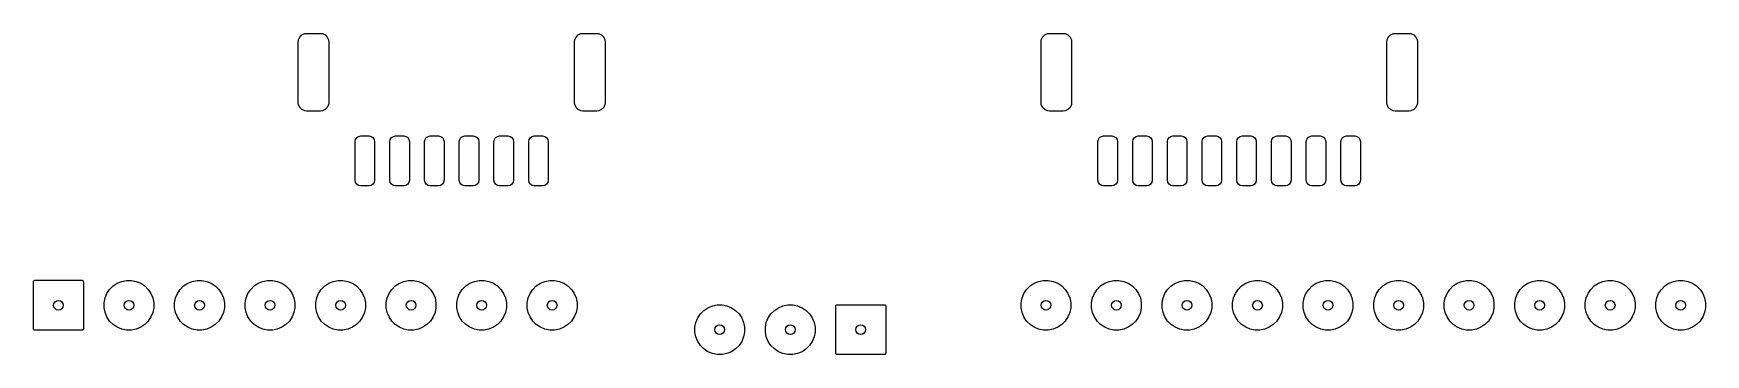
# Model space of a CAD drawing. Extents: x 4.41 to 6.78, y -4.7 to -4.24.
import ezdxf

# ---------------------------------------------------------------- set-up
doc = ezdxf.new("R2010")
doc.units = 0
doc.header["$MEASUREMENT"] = 0
doc.layers.add('BLACK', color=7, linetype='CONTINUOUS')

msp = doc.modelspace()

# ---------------------------------------------------------------- linework, layer by layer
at = {"layer": 'BLACK', "linetype": 'CONTINUOUS'}
for p, q in [((4.7876, -4.2438), (4.7916, -4.242)), ((4.7916, -4.242), (4.7943, -4.2417)), ((4.7943, -4.2417), (4.814, -4.2417)), ((4.814, -4.2417), (4.8167, -4.242)), ((4.8167, -4.242), (4.8207, -4.2438)), ((5.1793, -4.2438), (5.1833, -4.242)), ((5.1833, -4.242), (5.186, -4.2417)), ((5.186, -4.2417), (5.2057, -4.2417)), ((5.2057, -4.2417), (5.2084, -4.242)), ((5.2084, -4.242), (5.2124, -4.2438)), ((5.8408, -4.2438), (5.8447, -4.242)), ((5.8447, -4.242), (5.8474, -4.2417)), ((5.8474, -4.2417), (5.8671, -4.2417)), ((5.8671, -4.2417), (5.8698, -4.242)), ((5.8698, -4.242), (5.8738, -4.2438)), ((6.3309, -4.2438), (6.3349, -4.242)), ((6.3349, -4.242), (6.3376, -4.2417)), ((6.3376, -4.2417), (6.3573, -4.2417)), ((6.3573, -4.2417), (6.36, -4.242)), ((6.36, -4.242), (6.364, -4.2438)), ((4.7825, -4.2535), (4.7828, -4.2508)), ((4.7825, -4.3402), (4.7825, -4.2535)), ((4.7828, -4.2508), (4.7845, -4.2469)), ((4.7845, -4.2469), (4.7876, -4.2438)), ((4.8207, -4.2438), (4.8237, -4.2469)), ((4.8237, -4.2469), (4.8255, -4.2508)), ((4.8255, -4.2508), (4.8258, -4.2535)), ((4.8258, -4.2535), (4.8258, -4.3402)), ((5.1742, -4.2535), (5.1745, -4.2508)), ((5.1742, -4.3402), (5.1742, -4.2535)), ((5.1745, -4.2508), (5.1763, -4.2469)), ((5.1763, -4.2469), (5.1793, -4.2438)), ((5.2124, -4.2438), (5.2155, -4.2469)), ((5.2155, -4.2469), (5.2172, -4.2508)), ((5.2172, -4.2508), (5.2175, -4.2535)), ((5.2175, -4.2535), (5.2175, -4.3402)), ((5.8356, -4.2535), (5.8359, -4.2508)), ((5.8356, -4.3402), (5.8356, -4.2535)), ((5.8359, -4.2508), (5.8377, -4.2469)), ((5.8377, -4.2469), (5.8408, -4.2438)), ((5.8738, -4.2438), (5.8769, -4.2469)), ((5.8769, -4.2469), (5.8786, -4.2508)), ((5.8786, -4.2508), (5.8789, -4.2535)), ((5.8789, -4.2535), (5.8789, -4.3402)), ((6.3258, -4.2535), (6.3261, -4.2508)), ((6.3258, -4.3402), (6.3258, -4.2535)), ((6.3261, -4.2508), (6.3279, -4.2469)), ((6.3279, -4.2469), (6.3309, -4.2438)), ((6.364, -4.2438), (6.367, -4.2469)), ((6.367, -4.2469), (6.3688, -4.2508)), ((6.3688, -4.2508), (6.3691, -4.2535)), ((6.3691, -4.2535), (6.3691, -4.3402)), ((4.7828, -4.3429), (4.7825, -4.3402)), ((4.7845, -4.3468), (4.7828, -4.3429)), ((4.7876, -4.3499), (4.7845, -4.3468)), ((4.7916, -4.3517), (4.7876, -4.3499)), ((4.7943, -4.352), (4.7916, -4.3517)), ((4.814, -4.352), (4.7943, -4.352)), ((4.8167, -4.3517), (4.814, -4.352)), ((4.8207, -4.3499), (4.8167, -4.3517)), ((4.8237, -4.3468), (4.8207, -4.3499)), ((4.8255, -4.3429), (4.8237, -4.3468)), ((4.8258, -4.3402), (4.8255, -4.3429)), ((5.1745, -4.3429), (5.1742, -4.3402)), ((5.1763, -4.3468), (5.1745, -4.3429)), ((5.1793, -4.3499), (5.1763, -4.3468)), ((5.1833, -4.3517), (5.1793, -4.3499)), ((5.186, -4.352), (5.1833, -4.3517)), ((5.2057, -4.352), (5.186, -4.352)), ((5.2084, -4.3517), (5.2057, -4.352)), ((5.2124, -4.3499), (5.2084, -4.3517)), ((5.2155, -4.3468), (5.2124, -4.3499)), ((5.2172, -4.3429), (5.2155, -4.3468)), ((5.2175, -4.3402), (5.2172, -4.3429)), ((5.8359, -4.3429), (5.8356, -4.3402)), ((5.8377, -4.3468), (5.8359, -4.3429)), ((5.8408, -4.3499), (5.8377, -4.3468)), ((5.8447, -4.3517), (5.8408, -4.3499)), ((5.8474, -4.352), (5.8447, -4.3517)), ((5.8671, -4.352), (5.8474, -4.352)), ((5.8698, -4.3517), (5.8671, -4.352)), ((5.8738, -4.3499), (5.8698, -4.3517)), ((5.8769, -4.3468), (5.8738, -4.3499)), ((5.8786, -4.3429), (5.8769, -4.3468)), ((5.8789, -4.3402), (5.8786, -4.3429)), ((6.3261, -4.3429), (6.3258, -4.3402)), ((6.3279, -4.3468), (6.3261, -4.3429)), ((6.3309, -4.3499), (6.3279, -4.3468)), ((6.3349, -4.3517), (6.3309, -4.3499)), ((6.3376, -4.352), (6.3349, -4.3517)), ((6.3573, -4.352), (6.3376, -4.352)), ((6.36, -4.3517), (6.3573, -4.352)), ((6.364, -4.3499), (6.36, -4.3517)), ((6.367, -4.3468), (6.364, -4.3499)), ((6.3688, -4.3429), (6.367, -4.3468)), ((6.3691, -4.3402), (6.3688, -4.3429)), ((4.8632, -4.3953), (4.8638, -4.3923)), ((4.8632, -4.4504), (4.8632, -4.3953)), ((4.8638, -4.3923), (4.8655, -4.3897)), ((4.8655, -4.3897), (4.868, -4.388)), ((4.868, -4.388), (4.8711, -4.3874)), ((4.8711, -4.3874), (4.8829, -4.3874)), ((4.8829, -4.3874), (4.8859, -4.388)), ((4.8859, -4.388), (4.8884, -4.3897)), ((4.8884, -4.3897), (4.8901, -4.3923)), ((4.8901, -4.3923), (4.8907, -4.3953)), ((4.8907, -4.3953), (4.8907, -4.4504)), ((4.9124, -4.3953), (4.913, -4.3923)), ((4.9124, -4.4504), (4.9124, -4.3953)), ((4.913, -4.3923), (4.9147, -4.3897)), ((4.9147, -4.3897), (4.9173, -4.388)), ((4.9173, -4.388), (4.9203, -4.3874)), ((4.9203, -4.3874), (4.9321, -4.3874)), ((4.9321, -4.3874), (4.9351, -4.388)), ((4.9351, -4.388), (4.9377, -4.3897)), ((4.9377, -4.3897), (4.9394, -4.3923)), ((4.9394, -4.3923), (4.94, -4.3953)), ((4.94, -4.3953), (4.94, -4.4504)), ((4.9616, -4.3953), (4.9622, -4.3923)), ((4.9616, -4.4504), (4.9616, -4.3953)), ((4.9622, -4.3923), (4.9639, -4.3897)), ((4.9639, -4.3897), (4.9665, -4.388)), ((4.9665, -4.388), (4.9695, -4.3874)), ((4.9695, -4.3874), (4.9813, -4.3874)), ((4.9813, -4.3874), (4.9843, -4.388)), ((4.9843, -4.388), (4.9869, -4.3897)), ((4.9869, -4.3897), (4.9886, -4.3923)), ((4.9886, -4.3923), (4.9892, -4.3953)), ((4.9892, -4.3953), (4.9892, -4.4504)), ((5.0108, -4.3953), (5.0114, -4.3923)), ((5.0108, -4.4504), (5.0108, -4.3953)), ((5.0114, -4.3923), (5.0131, -4.3897)), ((5.0131, -4.3897), (5.0157, -4.388)), ((5.0157, -4.388), (5.0187, -4.3874)), ((5.0187, -4.3874), (5.0305, -4.3874)), ((5.0305, -4.3874), (5.0335, -4.388)), ((5.0335, -4.388), (5.0361, -4.3897)), ((5.0361, -4.3897), (5.0378, -4.3923)), ((5.0378, -4.3923), (5.0384, -4.3953)), ((5.0384, -4.3953), (5.0384, -4.4504)), ((5.06, -4.3953), (5.0606, -4.3923)), ((5.06, -4.4504), (5.06, -4.3953)), ((5.0606, -4.3923), (5.0623, -4.3897)), ((5.0623, -4.3897), (5.0649, -4.388)), ((5.0649, -4.388), (5.0679, -4.3874)), ((5.0679, -4.3874), (5.0797, -4.3874)), ((5.0797, -4.3874), (5.0827, -4.388)), ((5.0827, -4.388), (5.0853, -4.3897)), ((5.0853, -4.3897), (5.087, -4.3923)), ((5.087, -4.3923), (5.0876, -4.3953)), ((5.0876, -4.3953), (5.0876, -4.4504)), ((5.1093, -4.3953), (5.1099, -4.3923)), ((5.1093, -4.4504), (5.1093, -4.3953)), ((5.1099, -4.3923), (5.1116, -4.3897)), ((5.1116, -4.3897), (5.1141, -4.388)), ((5.1141, -4.388), (5.1171, -4.3874)), ((5.1171, -4.3874), (5.1289, -4.3874)), ((5.1289, -4.3874), (5.132, -4.388)), ((5.132, -4.388), (5.1345, -4.3897)), ((5.1345, -4.3897), (5.1362, -4.3923)), ((5.1362, -4.3923), (5.1368, -4.3953)), ((5.1368, -4.3953), (5.1368, -4.4504)), ((5.9163, -4.3953), (5.9169, -4.3923)), ((5.9163, -4.4504), (5.9163, -4.3953)), ((5.9169, -4.3923), (5.9186, -4.3897)), ((5.9186, -4.3897), (5.9212, -4.388)), ((5.9212, -4.388), (5.9242, -4.3874)), ((5.9242, -4.3874), (5.936, -4.3874)), ((5.936, -4.3874), (5.939, -4.388)), ((5.939, -4.388), (5.9416, -4.3897)), ((5.9416, -4.3897), (5.9433, -4.3923)), ((5.9433, -4.3923), (5.9439, -4.3953)), ((5.9439, -4.3953), (5.9439, -4.4504)), ((5.9656, -4.3953), (5.9662, -4.3923)), ((5.9656, -4.4504), (5.9656, -4.3953)), ((5.9662, -4.3923), (5.9679, -4.3897)), ((5.9679, -4.3897), (5.9704, -4.388)), ((5.9704, -4.388), (5.9734, -4.3874)), ((5.9734, -4.3874), (5.9852, -4.3874)), ((5.9852, -4.3874), (5.9882, -4.388)), ((5.9882, -4.388), (5.9908, -4.3897)), ((5.9908, -4.3897), (5.9925, -4.3923)), ((5.9925, -4.3923), (5.9931, -4.3953)), ((5.9931, -4.3953), (5.9931, -4.4504)), ((6.0148, -4.3953), (6.0154, -4.3923)), ((6.0148, -4.4504), (6.0148, -4.3953)), ((6.0154, -4.3923), (6.0171, -4.3897)), ((6.0171, -4.3897), (6.0196, -4.388)), ((6.0196, -4.388), (6.0226, -4.3874)), ((6.0226, -4.3874), (6.0344, -4.3874)), ((6.0344, -4.3874), (6.0375, -4.388)), ((6.0375, -4.388), (6.04, -4.3897)), ((6.04, -4.3897), (6.0417, -4.3923)), ((6.0417, -4.3923), (6.0423, -4.3953)), ((6.0423, -4.3953), (6.0423, -4.4504)), ((6.064, -4.3953), (6.0646, -4.3923)), ((6.064, -4.4504), (6.064, -4.3953)), ((6.0646, -4.3923), (6.0663, -4.3897)), ((6.0663, -4.3897), (6.0688, -4.388)), ((6.0688, -4.388), (6.0719, -4.3874)), ((6.0719, -4.3874), (6.0837, -4.3874)), ((6.0837, -4.3874), (6.0867, -4.388)), ((6.0867, -4.388), (6.0892, -4.3897)), ((6.0892, -4.3897), (6.0909, -4.3923)), ((6.0909, -4.3923), (6.0915, -4.3953)), ((6.0915, -4.3953), (6.0915, -4.4504)), ((6.1132, -4.3953), (6.1138, -4.3923)), ((6.1132, -4.4504), (6.1132, -4.3953)), ((6.1138, -4.3923), (6.1155, -4.3897)), ((6.1155, -4.3897), (6.118, -4.388)), ((6.118, -4.388), (6.1211, -4.3874)), ((6.1211, -4.3874), (6.1329, -4.3874)), ((6.1329, -4.3874), (6.1359, -4.388)), ((6.1359, -4.388), (6.1384, -4.3897)), ((6.1384, -4.3897), (6.1401, -4.3923)), ((6.1401, -4.3923), (6.1407, -4.3953)), ((6.1407, -4.3953), (6.1407, -4.4504)), ((6.1624, -4.3953), (6.163, -4.3923)), ((6.1624, -4.4504), (6.1624, -4.3953)), ((6.163, -4.3923), (6.1647, -4.3897)), ((6.1647, -4.3897), (6.1673, -4.388)), ((6.1673, -4.388), (6.1703, -4.3874)), ((6.1703, -4.3874), (6.1821, -4.3874)), ((6.1821, -4.3874), (6.1851, -4.388)), ((6.1851, -4.388), (6.1877, -4.3897)), ((6.1877, -4.3897), (6.1894, -4.3923)), ((6.1894, -4.3923), (6.19, -4.3953)), ((6.19, -4.3953), (6.19, -4.4504)), ((6.2116, -4.3953), (6.2122, -4.3923)), ((6.2116, -4.4504), (6.2116, -4.3953)), ((6.2122, -4.3923), (6.2139, -4.3897)), ((6.2139, -4.3897), (6.2165, -4.388)), ((6.2165, -4.388), (6.2195, -4.3874)), ((6.2195, -4.3874), (6.2313, -4.3874)), ((6.2313, -4.3874), (6.2343, -4.388)), ((6.2343, -4.388), (6.2369, -4.3897)), ((6.2369, -4.3897), (6.2386, -4.3923)), ((6.2386, -4.3923), (6.2392, -4.3953)), ((6.2392, -4.3953), (6.2392, -4.4504)), ((6.2608, -4.3953), (6.2614, -4.3923)), ((6.2608, -4.4504), (6.2608, -4.3953)), ((6.2614, -4.3923), (6.2631, -4.3897)), ((6.2631, -4.3897), (6.2657, -4.388)), ((6.2657, -4.388), (6.2687, -4.3874)), ((6.2687, -4.3874), (6.2805, -4.3874)), ((6.2805, -4.3874), (6.2835, -4.388)), ((6.2835, -4.388), (6.2861, -4.3897)), ((6.2861, -4.3897), (6.2878, -4.3923)), ((6.2878, -4.3923), (6.2884, -4.3953)), ((6.2884, -4.3953), (6.2884, -4.4504)), ((4.8638, -4.4534), (4.8632, -4.4504)), ((4.8655, -4.456), (4.8638, -4.4534)), ((4.868, -4.4577), (4.8655, -4.456)), ((4.8884, -4.456), (4.8859, -4.4577)), ((4.8901, -4.4534), (4.8884, -4.456)), ((4.8907, -4.4504), (4.8901, -4.4534)), ((4.913, -4.4534), (4.9124, -4.4504)), ((4.9147, -4.456), (4.913, -4.4534)), ((4.9173, -4.4577), (4.9147, -4.456)), ((4.9377, -4.456), (4.9351, -4.4577)), ((4.9394, -4.4534), (4.9377, -4.456)), ((4.94, -4.4504), (4.9394, -4.4534)), ((4.9622, -4.4534), (4.9616, -4.4504)), ((4.9639, -4.456), (4.9622, -4.4534)), ((4.9665, -4.4577), (4.9639, -4.456)), ((4.9869, -4.456), (4.9843, -4.4577)), ((4.9886, -4.4534), (4.9869, -4.456)), ((4.9892, -4.4504), (4.9886, -4.4534)), ((5.0114, -4.4534), (5.0108, -4.4504)), ((5.0131, -4.456), (5.0114, -4.4534)), ((5.0157, -4.4577), (5.0131, -4.456)), ((5.0361, -4.456), (5.0335, -4.4577)), ((5.0378, -4.4534), (5.0361, -4.456)), ((5.0384, -4.4504), (5.0378, -4.4534)), ((5.0606, -4.4534), (5.06, -4.4504)), ((5.0623, -4.456), (5.0606, -4.4534)), ((5.0649, -4.4577), (5.0623, -4.456)), ((5.0853, -4.456), (5.0827, -4.4577)), ((5.087, -4.4534), (5.0853, -4.456)), ((5.0876, -4.4504), (5.087, -4.4534)), ((5.1099, -4.4534), (5.1093, -4.4504)), ((5.1116, -4.456), (5.1099, -4.4534)), ((5.1141, -4.4577), (5.1116, -4.456)), ((5.1345, -4.456), (5.132, -4.4577)), ((5.1362, -4.4534), (5.1345, -4.456)), ((5.1368, -4.4504), (5.1362, -4.4534)), ((5.9169, -4.4534), (5.9163, -4.4504)), ((5.9186, -4.456), (5.9169, -4.4534)), ((5.9212, -4.4577), (5.9186, -4.456)), ((5.9416, -4.456), (5.939, -4.4577)), ((5.9433, -4.4534), (5.9416, -4.456)), ((5.9439, -4.4504), (5.9433, -4.4534)), ((5.9662, -4.4534), (5.9656, -4.4504)), ((5.9679, -4.456), (5.9662, -4.4534)), ((5.9704, -4.4577), (5.9679, -4.456)), ((5.9908, -4.456), (5.9882, -4.4577)), ((5.9925, -4.4534), (5.9908, -4.456)), ((5.9931, -4.4504), (5.9925, -4.4534)), ((6.0154, -4.4534), (6.0148, -4.4504)), ((6.0171, -4.456), (6.0154, -4.4534)), ((6.0196, -4.4577), (6.0171, -4.456)), ((6.04, -4.456), (6.0375, -4.4577)), ((6.0417, -4.4534), (6.04, -4.456)), ((6.0423, -4.4504), (6.0417, -4.4534)), ((6.0646, -4.4534), (6.064, -4.4504)), ((6.0663, -4.456), (6.0646, -4.4534)), ((6.0688, -4.4577), (6.0663, -4.456)), ((6.0892, -4.456), (6.0867, -4.4577)), ((6.0909, -4.4534), (6.0892, -4.456)), ((6.0915, -4.4504), (6.0909, -4.4534)), ((6.1138, -4.4534), (6.1132, -4.4504)), ((6.1155, -4.456), (6.1138, -4.4534)), ((6.118, -4.4577), (6.1155, -4.456)), ((6.1384, -4.456), (6.1359, -4.4577)), ((6.1401, -4.4534), (6.1384, -4.456)), ((6.1407, -4.4504), (6.1401, -4.4534)), ((6.163, -4.4534), (6.1624, -4.4504)), ((6.1647, -4.456), (6.163, -4.4534)), ((6.1673, -4.4577), (6.1647, -4.456)), ((6.1877, -4.456), (6.1851, -4.4577)), ((6.1894, -4.4534), (6.1877, -4.456)), ((6.19, -4.4504), (6.1894, -4.4534)), ((6.2122, -4.4534), (6.2116, -4.4504)), ((6.2139, -4.456), (6.2122, -4.4534)), ((6.2165, -4.4577), (6.2139, -4.456)), ((6.2369, -4.456), (6.2343, -4.4577)), ((6.2386, -4.4534), (6.2369, -4.456)), ((6.2392, -4.4504), (6.2386, -4.4534)), ((6.2614, -4.4534), (6.2608, -4.4504)), ((6.2631, -4.456), (6.2614, -4.4534)), ((6.2657, -4.4577), (6.2631, -4.456)), ((6.2861, -4.456), (6.2835, -4.4577)), ((6.2878, -4.4534), (6.2861, -4.456)), ((6.2884, -4.4504), (6.2878, -4.4534)), ((4.8711, -4.4583), (4.868, -4.4577)), ((4.8829, -4.4583), (4.8711, -4.4583)), ((4.8859, -4.4577), (4.8829, -4.4583)), ((4.9203, -4.4583), (4.9173, -4.4577)), ((4.9321, -4.4583), (4.9203, -4.4583)), ((4.9351, -4.4577), (4.9321, -4.4583)), ((4.9695, -4.4583), (4.9665, -4.4577)), ((4.9813, -4.4583), (4.9695, -4.4583)), ((4.9843, -4.4577), (4.9813, -4.4583)), ((5.0187, -4.4583), (5.0157, -4.4577)), ((5.0305, -4.4583), (5.0187, -4.4583)), ((5.0335, -4.4577), (5.0305, -4.4583)), ((5.0679, -4.4583), (5.0649, -4.4577)), ((5.0797, -4.4583), (5.0679, -4.4583)), ((5.0827, -4.4577), (5.0797, -4.4583)), ((5.1171, -4.4583), (5.1141, -4.4577)), ((5.1289, -4.4583), (5.1171, -4.4583)), ((5.132, -4.4577), (5.1289, -4.4583)), ((5.9242, -4.4583), (5.9212, -4.4577)), ((5.936, -4.4583), (5.9242, -4.4583)), ((5.939, -4.4577), (5.936, -4.4583)), ((5.9734, -4.4583), (5.9704, -4.4577)), ((5.9852, -4.4583), (5.9734, -4.4583)), ((5.9882, -4.4577), (5.9852, -4.4583)), ((6.0226, -4.4583), (6.0196, -4.4577)), ((6.0344, -4.4583), (6.0226, -4.4583)), ((6.0375, -4.4577), (6.0344, -4.4583)), ((6.0719, -4.4583), (6.0688, -4.4577)), ((6.0837, -4.4583), (6.0719, -4.4583)), ((6.0867, -4.4577), (6.0837, -4.4583)), ((6.1211, -4.4583), (6.118, -4.4577)), ((6.1329, -4.4583), (6.1211, -4.4583)), ((6.1359, -4.4577), (6.1329, -4.4583)), ((6.1703, -4.4583), (6.1673, -4.4577)), ((6.1821, -4.4583), (6.1703, -4.4583)), ((6.1851, -4.4577), (6.1821, -4.4583)), ((6.2195, -4.4583), (6.2165, -4.4577)), ((6.2313, -4.4583), (6.2195, -4.4583)), ((6.2343, -4.4577), (6.2313, -4.4583)), ((6.2687, -4.4583), (6.2657, -4.4577)), ((6.2805, -4.4583), (6.2687, -4.4583)), ((6.2835, -4.4577), (6.2805, -4.4583)), ((4.407, -4.5945), (4.4072, -4.5937)), ((4.407, -4.6614), (4.407, -4.5945)), ((4.4072, -4.5937), (4.4076, -4.5931)), ((4.4076, -4.5931), (4.4082, -4.5926)), ((4.4082, -4.5926), (4.409, -4.5925)), ((4.409, -4.5925), (4.4759, -4.5925)), ((4.4759, -4.5925), (4.4767, -4.5926)), ((4.4767, -4.5926), (4.4773, -4.5931)), ((4.4773, -4.5931), (4.4777, -4.5937)), ((4.4777, -4.5937), (4.4779, -4.5945)), ((4.4779, -4.5945), (4.4779, -4.6614)), ((4.52, -4.6005), (4.5258, -4.5967)), ((4.5258, -4.5967), (4.5322, -4.594)), ((4.5322, -4.594), (4.539, -4.5927)), ((4.539, -4.5927), (4.5459, -4.5927)), ((4.5459, -4.5927), (4.5528, -4.594)), ((4.5528, -4.594), (4.5592, -4.5967)), ((4.5592, -4.5967), (4.5649, -4.6005)), ((4.62, -4.6005), (4.6258, -4.5967)), ((4.6258, -4.5967), (4.6322, -4.594)), ((4.6322, -4.594), (4.639, -4.5927)), ((4.639, -4.5927), (4.6459, -4.5927)), ((4.6459, -4.5927), (4.6528, -4.594)), ((4.6528, -4.594), (4.6592, -4.5967)), ((4.6592, -4.5967), (4.6649, -4.6005)), ((4.72, -4.6005), (4.7258, -4.5967)), ((4.7258, -4.5967), (4.7322, -4.594)), ((4.7322, -4.594), (4.739, -4.5927)), ((4.739, -4.5927), (4.7459, -4.5927)), ((4.7459, -4.5927), (4.7528, -4.594)), ((4.7528, -4.594), (4.7592, -4.5967)), ((4.7592, -4.5967), (4.7649, -4.6005)), ((4.82, -4.6005), (4.8258, -4.5967)), ((4.8258, -4.5967), (4.8322, -4.594)), ((4.8322, -4.594), (4.839, -4.5927)), ((4.839, -4.5927), (4.8459, -4.5927)), ((4.8459, -4.5927), (4.8528, -4.594)), ((4.8528, -4.594), (4.8592, -4.5967)), ((4.8592, -4.5967), (4.8649, -4.6005)), ((4.92, -4.6005), (4.9258, -4.5967)), ((4.9258, -4.5967), (4.9322, -4.594)), ((4.9322, -4.594), (4.939, -4.5927)), ((4.939, -4.5927), (4.9459, -4.5927)), ((4.9459, -4.5927), (4.9528, -4.594)), ((4.9528, -4.594), (4.9592, -4.5967)), ((4.9592, -4.5967), (4.9649, -4.6005)), ((5.02, -4.6005), (5.0258, -4.5967)), ((5.0258, -4.5967), (5.0322, -4.594)), ((5.0322, -4.594), (5.039, -4.5927)), ((5.039, -4.5927), (5.0459, -4.5927)), ((5.0459, -4.5927), (5.0528, -4.594)), ((5.0528, -4.594), (5.0592, -4.5967)), ((5.0592, -4.5967), (5.0649, -4.6005)), ((5.12, -4.6005), (5.1258, -4.5967)), ((5.1258, -4.5967), (5.1322, -4.594)), ((5.1322, -4.594), (5.139, -4.5927)), ((5.139, -4.5927), (5.1459, -4.5927)), ((5.1459, -4.5927), (5.1528, -4.594)), ((5.1528, -4.594), (5.1592, -4.5967)), ((5.1592, -4.5967), (5.1649, -4.6005)), ((5.82, -4.6005), (5.8258, -4.5967)), ((5.8258, -4.5967), (5.8322, -4.594)), ((5.8322, -4.594), (5.839, -4.5927)), ((5.839, -4.5927), (5.8459, -4.5927)), ((5.8459, -4.5927), (5.8528, -4.594)), ((5.8528, -4.594), (5.8592, -4.5967)), ((5.8592, -4.5967), (5.8649, -4.6005)), ((5.92, -4.6005), (5.9258, -4.5967)), ((5.9258, -4.5967), (5.9322, -4.594)), ((5.9322, -4.594), (5.939, -4.5927)), ((5.939, -4.5927), (5.9459, -4.5927)), ((5.9459, -4.5927), (5.9528, -4.594)), ((5.9528, -4.594), (5.9592, -4.5967)), ((5.9592, -4.5967), (5.9649, -4.6005)), ((6.02, -4.6005), (6.0258, -4.5967)), ((6.0258, -4.5967), (6.0322, -4.594)), ((6.0322, -4.594), (6.039, -4.5927)), ((6.039, -4.5927), (6.0459, -4.5927)), ((6.0459, -4.5927), (6.0528, -4.594)), ((6.0528, -4.594), (6.0592, -4.5967)), ((6.0592, -4.5967), (6.0649, -4.6005)), ((6.12, -4.6005), (6.1258, -4.5967)), ((6.1258, -4.5967), (6.1322, -4.594)), ((6.1322, -4.594), (6.139, -4.5927)), ((6.139, -4.5927), (6.1459, -4.5927)), ((6.1459, -4.5927), (6.1528, -4.594)), ((6.1528, -4.594), (6.1592, -4.5967)), ((6.1592, -4.5967), (6.1649, -4.6005)), ((6.22, -4.6005), (6.2258, -4.5967)), ((6.2258, -4.5967), (6.2322, -4.594)), ((6.2322, -4.594), (6.239, -4.5927)), ((6.239, -4.5927), (6.2459, -4.5927)), ((6.2459, -4.5927), (6.2528, -4.594)), ((6.2528, -4.594), (6.2592, -4.5967)), ((6.2592, -4.5967), (6.2649, -4.6005)), ((6.32, -4.6005), (6.3258, -4.5967)), ((6.3258, -4.5967), (6.3322, -4.594)), ((6.3322, -4.594), (6.339, -4.5927)), ((6.339, -4.5927), (6.3459, -4.5927)), ((6.3459, -4.5927), (6.3528, -4.594)), ((6.3528, -4.594), (6.3592, -4.5967)), ((6.3592, -4.5967), (6.3649, -4.6005)), ((6.42, -4.6005), (6.4258, -4.5967)), ((6.4258, -4.5967), (6.4322, -4.594)), ((6.4322, -4.594), (6.439, -4.5927)), ((6.439, -4.5927), (6.4459, -4.5927)), ((6.4459, -4.5927), (6.4528, -4.594)), ((6.4528, -4.594), (6.4592, -4.5967)), ((6.4592, -4.5967), (6.4649, -4.6005)), ((6.52, -4.6005), (6.5258, -4.5967)), ((6.5258, -4.5967), (6.5322, -4.594)), ((6.5322, -4.594), (6.539, -4.5927)), ((6.539, -4.5927), (6.5459, -4.5927)), ((6.5459, -4.5927), (6.5528, -4.594)), ((6.5528, -4.594), (6.5592, -4.5967)), ((6.5592, -4.5967), (6.5649, -4.6005)), ((6.62, -4.6005), (6.6258, -4.5967)), ((6.6258, -4.5967), (6.6322, -4.594)), ((6.6322, -4.594), (6.639, -4.5927)), ((6.639, -4.5927), (6.6459, -4.5927)), ((6.6459, -4.5927), (6.6528, -4.594)), ((6.6528, -4.594), (6.6592, -4.5967)), ((6.6592, -4.5967), (6.6649, -4.6005)), ((6.72, -4.6005), (6.7258, -4.5967)), ((6.7258, -4.5967), (6.7322, -4.594)), ((6.7322, -4.594), (6.739, -4.5927)), ((6.739, -4.5927), (6.7459, -4.5927)), ((6.7459, -4.5927), (6.7528, -4.594)), ((6.7528, -4.594), (6.7592, -4.5967)), ((6.7592, -4.5967), (6.7649, -4.6005)), ((4.5072, -4.6245), (4.5086, -4.6176)), ((4.5086, -4.6176), (4.5112, -4.6112)), ((4.5112, -4.6112), (4.5151, -4.6055)), ((4.5151, -4.6055), (4.52, -4.6005)), ((4.5649, -4.6005), (4.5699, -4.6055)), ((4.5699, -4.6055), (4.5737, -4.6112)), ((4.5737, -4.6112), (4.5764, -4.6176)), ((4.5764, -4.6176), (4.5777, -4.6245)), ((4.6072, -4.6245), (4.6086, -4.6176)), ((4.6086, -4.6176), (4.6112, -4.6112)), ((4.6112, -4.6112), (4.6151, -4.6055)), ((4.6151, -4.6055), (4.62, -4.6005)), ((4.6649, -4.6005), (4.6699, -4.6055)), ((4.6699, -4.6055), (4.6737, -4.6112)), ((4.6737, -4.6112), (4.6764, -4.6176)), ((4.6764, -4.6176), (4.6777, -4.6245)), ((4.7072, -4.6245), (4.7086, -4.6176)), ((4.7086, -4.6176), (4.7112, -4.6112)), ((4.7112, -4.6112), (4.7151, -4.6055)), ((4.7151, -4.6055), (4.72, -4.6005)), ((4.7649, -4.6005), (4.7699, -4.6055)), ((4.7699, -4.6055), (4.7737, -4.6112)), ((4.7737, -4.6112), (4.7764, -4.6176)), ((4.7764, -4.6176), (4.7777, -4.6245)), ((4.8072, -4.6245), (4.8086, -4.6176)), ((4.8086, -4.6176), (4.8112, -4.6112)), ((4.8112, -4.6112), (4.8151, -4.6055)), ((4.8151, -4.6055), (4.82, -4.6005)), ((4.8649, -4.6005), (4.8699, -4.6055)), ((4.8699, -4.6055), (4.8737, -4.6112)), ((4.8737, -4.6112), (4.8764, -4.6176)), ((4.8764, -4.6176), (4.8777, -4.6245)), ((4.9072, -4.6245), (4.9086, -4.6176)), ((4.9086, -4.6176), (4.9112, -4.6112)), ((4.9112, -4.6112), (4.9151, -4.6055)), ((4.9151, -4.6055), (4.92, -4.6005)), ((4.9649, -4.6005), (4.9699, -4.6055)), ((4.9699, -4.6055), (4.9737, -4.6112)), ((4.9737, -4.6112), (4.9764, -4.6176)), ((4.9764, -4.6176), (4.9777, -4.6245)), ((5.0072, -4.6245), (5.0086, -4.6176)), ((5.0086, -4.6176), (5.0112, -4.6112)), ((5.0112, -4.6112), (5.0151, -4.6055)), ((5.0151, -4.6055), (5.02, -4.6005)), ((5.0649, -4.6005), (5.0699, -4.6055)), ((5.0699, -4.6055), (5.0737, -4.6112)), ((5.0737, -4.6112), (5.0764, -4.6176)), ((5.0764, -4.6176), (5.0777, -4.6245)), ((5.1072, -4.6245), (5.1086, -4.6176)), ((5.1086, -4.6176), (5.1112, -4.6112)), ((5.1112, -4.6112), (5.1151, -4.6055)), ((5.1151, -4.6055), (5.12, -4.6005)), ((5.1649, -4.6005), (5.1699, -4.6055)), ((5.1699, -4.6055), (5.1737, -4.6112)), ((5.1737, -4.6112), (5.1764, -4.6176)), ((5.1764, -4.6176), (5.1777, -4.6245)), ((5.8072, -4.6245), (5.8086, -4.6176)), ((5.8086, -4.6176), (5.8112, -4.6112)), ((5.8112, -4.6112), (5.8151, -4.6055)), ((5.8151, -4.6055), (5.82, -4.6005)), ((5.8649, -4.6005), (5.8699, -4.6055)), ((5.8699, -4.6055), (5.8737, -4.6112)), ((5.8737, -4.6112), (5.8764, -4.6176)), ((5.8764, -4.6176), (5.8777, -4.6245)), ((5.9072, -4.6245), (5.9086, -4.6176)), ((5.9086, -4.6176), (5.9112, -4.6112)), ((5.9112, -4.6112), (5.9151, -4.6055)), ((5.9151, -4.6055), (5.92, -4.6005)), ((5.9649, -4.6005), (5.9699, -4.6055)), ((5.9699, -4.6055), (5.9737, -4.6112)), ((5.9737, -4.6112), (5.9764, -4.6176)), ((5.9764, -4.6176), (5.9777, -4.6245)), ((6.0072, -4.6245), (6.0086, -4.6176)), ((6.0086, -4.6176), (6.0112, -4.6112)), ((6.0112, -4.6112), (6.0151, -4.6055)), ((6.0151, -4.6055), (6.02, -4.6005)), ((6.0649, -4.6005), (6.0699, -4.6055)), ((6.0699, -4.6055), (6.0737, -4.6112)), ((6.0737, -4.6112), (6.0764, -4.6176)), ((6.0764, -4.6176), (6.0777, -4.6245)), ((6.1072, -4.6245), (6.1086, -4.6176)), ((6.1086, -4.6176), (6.1112, -4.6112)), ((6.1112, -4.6112), (6.1151, -4.6055)), ((6.1151, -4.6055), (6.12, -4.6005)), ((6.1649, -4.6005), (6.1699, -4.6055)), ((6.1699, -4.6055), (6.1737, -4.6112)), ((6.1737, -4.6112), (6.1764, -4.6176)), ((6.1764, -4.6176), (6.1777, -4.6245)), ((6.2072, -4.6245), (6.2086, -4.6176)), ((6.2086, -4.6176), (6.2112, -4.6112)), ((6.2112, -4.6112), (6.2151, -4.6055)), ((6.2151, -4.6055), (6.22, -4.6005)), ((6.2649, -4.6005), (6.2699, -4.6055)), ((6.2699, -4.6055), (6.2737, -4.6112)), ((6.2737, -4.6112), (6.2764, -4.6176)), ((6.2764, -4.6176), (6.2777, -4.6245)), ((6.3072, -4.6245), (6.3086, -4.6176)), ((6.3086, -4.6176), (6.3112, -4.6112)), ((6.3112, -4.6112), (6.3151, -4.6055)), ((6.3151, -4.6055), (6.32, -4.6005)), ((6.3649, -4.6005), (6.3699, -4.6055)), ((6.3699, -4.6055), (6.3737, -4.6112)), ((6.3737, -4.6112), (6.3764, -4.6176)), ((6.3764, -4.6176), (6.3777, -4.6245)), ((6.4072, -4.6245), (6.4086, -4.6176)), ((6.4086, -4.6176), (6.4112, -4.6112)), ((6.4112, -4.6112), (6.4151, -4.6055)), ((6.4151, -4.6055), (6.42, -4.6005)), ((6.4649, -4.6005), (6.4699, -4.6055)), ((6.4699, -4.6055), (6.4737, -4.6112)), ((6.4737, -4.6112), (6.4764, -4.6176)), ((6.4764, -4.6176), (6.4777, -4.6245)), ((6.5072, -4.6245), (6.5086, -4.6176)), ((6.5086, -4.6176), (6.5112, -4.6112)), ((6.5112, -4.6112), (6.5151, -4.6055)), ((6.5151, -4.6055), (6.52, -4.6005)), ((6.5649, -4.6005), (6.5699, -4.6055)), ((6.5699, -4.6055), (6.5737, -4.6112)), ((6.5737, -4.6112), (6.5764, -4.6176)), ((6.5764, -4.6176), (6.5777, -4.6245)), ((6.6072, -4.6245), (6.6086, -4.6176)), ((6.6086, -4.6176), (6.6112, -4.6112)), ((6.6112, -4.6112), (6.6151, -4.6055)), ((6.6151, -4.6055), (6.62, -4.6005)), ((6.6649, -4.6005), (6.6699, -4.6055)), ((6.6699, -4.6055), (6.6737, -4.6112)), ((6.6737, -4.6112), (6.6764, -4.6176)), ((6.6764, -4.6176), (6.6777, -4.6245)), ((6.7072, -4.6245), (6.7086, -4.6176)), ((6.7086, -4.6176), (6.7112, -4.6112)), ((6.7112, -4.6112), (6.7151, -4.6055)), ((6.7151, -4.6055), (6.72, -4.6005)), ((6.7649, -4.6005), (6.7699, -4.6055)), ((6.7699, -4.6055), (6.7737, -4.6112)), ((6.7737, -4.6112), (6.7764, -4.6176)), ((6.7764, -4.6176), (6.7777, -4.6245)), ((4.5072, -4.6314), (4.5072, -4.6245)), ((4.5086, -4.6382), (4.5072, -4.6314)), ((4.5112, -4.6446), (4.5086, -4.6382)), ((4.5151, -4.6504), (4.5112, -4.6446)), ((4.5737, -4.6446), (4.5699, -4.6504)), ((4.5764, -4.6382), (4.5737, -4.6446)), ((4.5777, -4.6314), (4.5764, -4.6382)), ((4.5777, -4.6245), (4.5777, -4.6314)), ((4.6072, -4.6314), (4.6072, -4.6245)), ((4.6086, -4.6382), (4.6072, -4.6314)), ((4.6112, -4.6446), (4.6086, -4.6382)), ((4.6151, -4.6504), (4.6112, -4.6446)), ((4.6737, -4.6446), (4.6699, -4.6504)), ((4.6764, -4.6382), (4.6737, -4.6446)), ((4.6777, -4.6314), (4.6764, -4.6382)), ((4.6777, -4.6245), (4.6777, -4.6314)), ((4.7072, -4.6314), (4.7072, -4.6245)), ((4.7086, -4.6382), (4.7072, -4.6314)), ((4.7112, -4.6446), (4.7086, -4.6382)), ((4.7151, -4.6504), (4.7112, -4.6446)), ((4.7737, -4.6446), (4.7699, -4.6504)), ((4.7764, -4.6382), (4.7737, -4.6446)), ((4.7777, -4.6314), (4.7764, -4.6382)), ((4.7777, -4.6245), (4.7777, -4.6314)), ((4.8072, -4.6314), (4.8072, -4.6245)), ((4.8086, -4.6382), (4.8072, -4.6314)), ((4.8112, -4.6446), (4.8086, -4.6382)), ((4.8151, -4.6504), (4.8112, -4.6446)), ((4.8737, -4.6446), (4.8699, -4.6504)), ((4.8764, -4.6382), (4.8737, -4.6446)), ((4.8777, -4.6314), (4.8764, -4.6382)), ((4.8777, -4.6245), (4.8777, -4.6314)), ((4.9072, -4.6314), (4.9072, -4.6245)), ((4.9086, -4.6382), (4.9072, -4.6314)), ((4.9112, -4.6446), (4.9086, -4.6382)), ((4.9151, -4.6504), (4.9112, -4.6446)), ((4.9737, -4.6446), (4.9699, -4.6504)), ((4.9764, -4.6382), (4.9737, -4.6446)), ((4.9777, -4.6314), (4.9764, -4.6382)), ((4.9777, -4.6245), (4.9777, -4.6314)), ((5.0072, -4.6314), (5.0072, -4.6245)), ((5.0086, -4.6382), (5.0072, -4.6314)), ((5.0112, -4.6446), (5.0086, -4.6382)), ((5.0151, -4.6504), (5.0112, -4.6446)), ((5.0737, -4.6446), (5.0699, -4.6504)), ((5.0764, -4.6382), (5.0737, -4.6446)), ((5.0777, -4.6314), (5.0764, -4.6382)), ((5.0777, -4.6245), (5.0777, -4.6314)), ((5.1072, -4.6314), (5.1072, -4.6245)), ((5.1086, -4.6382), (5.1072, -4.6314)), ((5.1112, -4.6446), (5.1086, -4.6382)), ((5.1151, -4.6504), (5.1112, -4.6446)), ((5.1737, -4.6446), (5.1699, -4.6504)), ((5.1764, -4.6382), (5.1737, -4.6446)), ((5.1777, -4.6314), (5.1764, -4.6382)), ((5.1777, -4.6245), (5.1777, -4.6314)), ((5.3461, -4.6524), (5.3488, -4.6459)), ((5.3488, -4.6459), (5.3526, -4.6402)), ((5.3526, -4.6402), (5.3575, -4.6352)), ((5.3575, -4.6352), (5.3633, -4.6314)), ((5.3633, -4.6314), (5.3697, -4.6287)), ((5.3697, -4.6287), (5.3765, -4.6274)), ((5.3765, -4.6274), (5.3835, -4.6274)), ((5.3835, -4.6274), (5.3903, -4.6287)), ((5.3903, -4.6287), (5.3967, -4.6314)), ((5.3967, -4.6314), (5.4025, -4.6352)), ((5.4025, -4.6352), (5.4074, -4.6402)), ((5.4074, -4.6402), (5.4112, -4.6459)), ((5.4112, -4.6459), (5.4139, -4.6524)), ((5.4461, -4.6524), (5.4488, -4.6459)), ((5.4488, -4.6459), (5.4526, -4.6402)), ((5.4526, -4.6402), (5.4575, -4.6352)), ((5.4575, -4.6352), (5.4633, -4.6314)), ((5.4633, -4.6314), (5.4697, -4.6287)), ((5.4697, -4.6287), (5.4765, -4.6274)), ((5.4765, -4.6274), (5.4835, -4.6274)), ((5.4835, -4.6274), (5.4903, -4.6287)), ((5.4903, -4.6287), (5.4967, -4.6314)), ((5.4967, -4.6314), (5.5025, -4.6352)), ((5.5025, -4.6352), (5.5074, -4.6402)), ((5.5074, -4.6402), (5.5112, -4.6459)), ((5.5112, -4.6459), (5.5139, -4.6524)), ((5.5446, -4.6292), (5.5447, -4.6284)), ((5.5446, -4.6961), (5.5446, -4.6292)), ((5.5447, -4.6284), (5.5451, -4.6278)), ((5.5451, -4.6278), (5.5458, -4.6274)), ((5.5458, -4.6274), (5.5465, -4.6272)), ((5.5465, -4.6272), (5.6135, -4.6272)), ((5.6135, -4.6272), (5.6142, -4.6274)), ((5.6142, -4.6274), (5.6149, -4.6278)), ((5.6149, -4.6278), (5.6153, -4.6284)), ((5.6153, -4.6284), (5.6154, -4.6292)), ((5.6154, -4.6292), (5.6154, -4.6961)), ((5.8072, -4.6314), (5.8072, -4.6245)), ((5.8086, -4.6382), (5.8072, -4.6314)), ((5.8112, -4.6446), (5.8086, -4.6382)), ((5.8151, -4.6504), (5.8112, -4.6446)), ((5.8737, -4.6446), (5.8699, -4.6504)), ((5.8764, -4.6382), (5.8737, -4.6446)), ((5.8777, -4.6314), (5.8764, -4.6382)), ((5.8777, -4.6245), (5.8777, -4.6314)), ((5.9072, -4.6314), (5.9072, -4.6245)), ((5.9086, -4.6382), (5.9072, -4.6314)), ((5.9112, -4.6446), (5.9086, -4.6382)), ((5.9151, -4.6504), (5.9112, -4.6446)), ((5.9737, -4.6446), (5.9699, -4.6504)), ((5.9764, -4.6382), (5.9737, -4.6446)), ((5.9777, -4.6314), (5.9764, -4.6382)), ((5.9777, -4.6245), (5.9777, -4.6314)), ((6.0072, -4.6314), (6.0072, -4.6245)), ((6.0086, -4.6382), (6.0072, -4.6314)), ((6.0112, -4.6446), (6.0086, -4.6382)), ((6.0151, -4.6504), (6.0112, -4.6446)), ((6.0737, -4.6446), (6.0699, -4.6504)), ((6.0764, -4.6382), (6.0737, -4.6446)), ((6.0777, -4.6314), (6.0764, -4.6382)), ((6.0777, -4.6245), (6.0777, -4.6314)), ((6.1072, -4.6314), (6.1072, -4.6245)), ((6.1086, -4.6382), (6.1072, -4.6314)), ((6.1112, -4.6446), (6.1086, -4.6382)), ((6.1151, -4.6504), (6.1112, -4.6446)), ((6.1737, -4.6446), (6.1699, -4.6504)), ((6.1764, -4.6382), (6.1737, -4.6446)), ((6.1777, -4.6314), (6.1764, -4.6382)), ((6.1777, -4.6245), (6.1777, -4.6314)), ((6.2072, -4.6314), (6.2072, -4.6245)), ((6.2086, -4.6382), (6.2072, -4.6314)), ((6.2112, -4.6446), (6.2086, -4.6382)), ((6.2151, -4.6504), (6.2112, -4.6446)), ((6.2737, -4.6446), (6.2699, -4.6504)), ((6.2764, -4.6382), (6.2737, -4.6446)), ((6.2777, -4.6314), (6.2764, -4.6382)), ((6.2777, -4.6245), (6.2777, -4.6314)), ((6.3072, -4.6314), (6.3072, -4.6245)), ((6.3086, -4.6382), (6.3072, -4.6314)), ((6.3112, -4.6446), (6.3086, -4.6382)), ((6.3151, -4.6504), (6.3112, -4.6446)), ((6.3737, -4.6446), (6.3699, -4.6504)), ((6.3764, -4.6382), (6.3737, -4.6446)), ((6.3777, -4.6314), (6.3764, -4.6382)), ((6.3777, -4.6245), (6.3777, -4.6314)), ((6.4072, -4.6314), (6.4072, -4.6245)), ((6.4086, -4.6382), (6.4072, -4.6314)), ((6.4112, -4.6446), (6.4086, -4.6382)), ((6.4151, -4.6504), (6.4112, -4.6446)), ((6.4737, -4.6446), (6.4699, -4.6504)), ((6.4764, -4.6382), (6.4737, -4.6446)), ((6.4777, -4.6314), (6.4764, -4.6382)), ((6.4777, -4.6245), (6.4777, -4.6314)), ((6.5072, -4.6314), (6.5072, -4.6245)), ((6.5086, -4.6382), (6.5072, -4.6314)), ((6.5112, -4.6446), (6.5086, -4.6382)), ((6.5151, -4.6504), (6.5112, -4.6446)), ((6.5737, -4.6446), (6.5699, -4.6504)), ((6.5764, -4.6382), (6.5737, -4.6446)), ((6.5777, -4.6314), (6.5764, -4.6382)), ((6.5777, -4.6245), (6.5777, -4.6314)), ((6.6072, -4.6314), (6.6072, -4.6245)), ((6.6086, -4.6382), (6.6072, -4.6314)), ((6.6112, -4.6446), (6.6086, -4.6382)), ((6.6151, -4.6504), (6.6112, -4.6446)), ((6.6737, -4.6446), (6.6699, -4.6504)), ((6.6764, -4.6382), (6.6737, -4.6446)), ((6.6777, -4.6314), (6.6764, -4.6382)), ((6.6777, -4.6245), (6.6777, -4.6314)), ((6.7072, -4.6314), (6.7072, -4.6245)), ((6.7086, -4.6382), (6.7072, -4.6314)), ((6.7112, -4.6446), (6.7086, -4.6382)), ((6.7151, -4.6504), (6.7112, -4.6446)), ((6.7737, -4.6446), (6.7699, -4.6504)), ((6.7764, -4.6382), (6.7737, -4.6446)), ((6.7777, -4.6314), (6.7764, -4.6382)), ((6.7777, -4.6245), (6.7777, -4.6314)), ((4.4072, -4.6621), (4.407, -4.6614)), ((4.4076, -4.6628), (4.4072, -4.6621)), ((4.4082, -4.6632), (4.4076, -4.6628)), ((4.409, -4.6634), (4.4082, -4.6632)), ((4.4759, -4.6634), (4.409, -4.6634)), ((4.4767, -4.6632), (4.4759, -4.6634)), ((4.4773, -4.6628), (4.4767, -4.6632)), ((4.4777, -4.6621), (4.4773, -4.6628)), ((4.4779, -4.6614), (4.4777, -4.6621)), ((4.52, -4.6553), (4.5151, -4.6504)), ((4.5258, -4.6592), (4.52, -4.6553)), ((4.5322, -4.6618), (4.5258, -4.6592)), ((4.539, -4.6632), (4.5322, -4.6618)), ((4.5459, -4.6632), (4.539, -4.6632)), ((4.5528, -4.6618), (4.5459, -4.6632)), ((4.5592, -4.6592), (4.5528, -4.6618)), ((4.5649, -4.6553), (4.5592, -4.6592)), ((4.5699, -4.6504), (4.5649, -4.6553)), ((4.62, -4.6553), (4.6151, -4.6504)), ((4.6258, -4.6592), (4.62, -4.6553)), ((4.6322, -4.6618), (4.6258, -4.6592)), ((4.639, -4.6632), (4.6322, -4.6618)), ((4.6459, -4.6632), (4.639, -4.6632)), ((4.6528, -4.6618), (4.6459, -4.6632)), ((4.6592, -4.6592), (4.6528, -4.6618)), ((4.6649, -4.6553), (4.6592, -4.6592)), ((4.6699, -4.6504), (4.6649, -4.6553)), ((4.72, -4.6553), (4.7151, -4.6504)), ((4.7258, -4.6592), (4.72, -4.6553)), ((4.7322, -4.6618), (4.7258, -4.6592)), ((4.739, -4.6632), (4.7322, -4.6618)), ((4.7459, -4.6632), (4.739, -4.6632)), ((4.7528, -4.6618), (4.7459, -4.6632)), ((4.7592, -4.6592), (4.7528, -4.6618)), ((4.7649, -4.6553), (4.7592, -4.6592)), ((4.7699, -4.6504), (4.7649, -4.6553)), ((4.82, -4.6553), (4.8151, -4.6504)), ((4.8258, -4.6592), (4.82, -4.6553)), ((4.8322, -4.6618), (4.8258, -4.6592)), ((4.839, -4.6632), (4.8322, -4.6618)), ((4.8459, -4.6632), (4.839, -4.6632)), ((4.8528, -4.6618), (4.8459, -4.6632)), ((4.8592, -4.6592), (4.8528, -4.6618)), ((4.8649, -4.6553), (4.8592, -4.6592)), ((4.8699, -4.6504), (4.8649, -4.6553)), ((4.92, -4.6553), (4.9151, -4.6504)), ((4.9258, -4.6592), (4.92, -4.6553)), ((4.9322, -4.6618), (4.9258, -4.6592)), ((4.939, -4.6632), (4.9322, -4.6618)), ((4.9459, -4.6632), (4.939, -4.6632)), ((4.9528, -4.6618), (4.9459, -4.6632)), ((4.9592, -4.6592), (4.9528, -4.6618)), ((4.9649, -4.6553), (4.9592, -4.6592)), ((4.9699, -4.6504), (4.9649, -4.6553)), ((5.02, -4.6553), (5.0151, -4.6504)), ((5.0258, -4.6592), (5.02, -4.6553)), ((5.0322, -4.6618), (5.0258, -4.6592)), ((5.039, -4.6632), (5.0322, -4.6618)), ((5.0459, -4.6632), (5.039, -4.6632)), ((5.0528, -4.6618), (5.0459, -4.6632)), ((5.0592, -4.6592), (5.0528, -4.6618)), ((5.0649, -4.6553), (5.0592, -4.6592)), ((5.0699, -4.6504), (5.0649, -4.6553)), ((5.12, -4.6553), (5.1151, -4.6504)), ((5.1258, -4.6592), (5.12, -4.6553)), ((5.1322, -4.6618), (5.1258, -4.6592)), ((5.139, -4.6632), (5.1322, -4.6618)), ((5.1459, -4.6632), (5.139, -4.6632)), ((5.1528, -4.6618), (5.1459, -4.6632)), ((5.1592, -4.6592), (5.1528, -4.6618)), ((5.1649, -4.6553), (5.1592, -4.6592)), ((5.1699, -4.6504), (5.1649, -4.6553)), ((5.3447, -4.6592), (5.3461, -4.6524)), ((5.3447, -4.6661), (5.3447, -4.6592)), ((5.3461, -4.6729), (5.3447, -4.6661)), ((5.4139, -4.6524), (5.4153, -4.6592)), ((5.4153, -4.6661), (5.4139, -4.6729)), ((5.4153, -4.6592), (5.4153, -4.6661)), ((5.4447, -4.6592), (5.4461, -4.6524)), ((5.4447, -4.6661), (5.4447, -4.6592)), ((5.4461, -4.6729), (5.4447, -4.6661)), ((5.5139, -4.6524), (5.5153, -4.6592)), ((5.5153, -4.6661), (5.5139, -4.6729)), ((5.5153, -4.6592), (5.5153, -4.6661)), ((5.82, -4.6553), (5.8151, -4.6504)), ((5.8258, -4.6592), (5.82, -4.6553)), ((5.8322, -4.6618), (5.8258, -4.6592)), ((5.839, -4.6632), (5.8322, -4.6618)), ((5.8459, -4.6632), (5.839, -4.6632)), ((5.8528, -4.6618), (5.8459, -4.6632)), ((5.8592, -4.6592), (5.8528, -4.6618)), ((5.8649, -4.6553), (5.8592, -4.6592)), ((5.8699, -4.6504), (5.8649, -4.6553)), ((5.92, -4.6553), (5.9151, -4.6504)), ((5.9258, -4.6592), (5.92, -4.6553)), ((5.9322, -4.6618), (5.9258, -4.6592)), ((5.939, -4.6632), (5.9322, -4.6618)), ((5.9459, -4.6632), (5.939, -4.6632)), ((5.9528, -4.6618), (5.9459, -4.6632)), ((5.9592, -4.6592), (5.9528, -4.6618)), ((5.9649, -4.6553), (5.9592, -4.6592)), ((5.9699, -4.6504), (5.9649, -4.6553)), ((6.02, -4.6553), (6.0151, -4.6504)), ((6.0258, -4.6592), (6.02, -4.6553)), ((6.0322, -4.6618), (6.0258, -4.6592)), ((6.039, -4.6632), (6.0322, -4.6618)), ((6.0459, -4.6632), (6.039, -4.6632)), ((6.0528, -4.6618), (6.0459, -4.6632)), ((6.0592, -4.6592), (6.0528, -4.6618)), ((6.0649, -4.6553), (6.0592, -4.6592)), ((6.0699, -4.6504), (6.0649, -4.6553)), ((6.12, -4.6553), (6.1151, -4.6504)), ((6.1258, -4.6592), (6.12, -4.6553)), ((6.1322, -4.6618), (6.1258, -4.6592)), ((6.139, -4.6632), (6.1322, -4.6618)), ((6.1459, -4.6632), (6.139, -4.6632)), ((6.1528, -4.6618), (6.1459, -4.6632)), ((6.1592, -4.6592), (6.1528, -4.6618)), ((6.1649, -4.6553), (6.1592, -4.6592)), ((6.1699, -4.6504), (6.1649, -4.6553)), ((6.22, -4.6553), (6.2151, -4.6504)), ((6.2258, -4.6592), (6.22, -4.6553)), ((6.2322, -4.6618), (6.2258, -4.6592)), ((6.239, -4.6632), (6.2322, -4.6618)), ((6.2459, -4.6632), (6.239, -4.6632)), ((6.2528, -4.6618), (6.2459, -4.6632)), ((6.2592, -4.6592), (6.2528, -4.6618)), ((6.2649, -4.6553), (6.2592, -4.6592)), ((6.2699, -4.6504), (6.2649, -4.6553)), ((6.32, -4.6553), (6.3151, -4.6504)), ((6.3258, -4.6592), (6.32, -4.6553)), ((6.3322, -4.6618), (6.3258, -4.6592)), ((6.339, -4.6632), (6.3322, -4.6618)), ((6.3459, -4.6632), (6.339, -4.6632)), ((6.3528, -4.6618), (6.3459, -4.6632)), ((6.3592, -4.6592), (6.3528, -4.6618)), ((6.3649, -4.6553), (6.3592, -4.6592)), ((6.3699, -4.6504), (6.3649, -4.6553)), ((6.42, -4.6553), (6.4151, -4.6504)), ((6.4258, -4.6592), (6.42, -4.6553)), ((6.4322, -4.6618), (6.4258, -4.6592)), ((6.439, -4.6632), (6.4322, -4.6618)), ((6.4459, -4.6632), (6.439, -4.6632)), ((6.4528, -4.6618), (6.4459, -4.6632)), ((6.4592, -4.6592), (6.4528, -4.6618)), ((6.4649, -4.6553), (6.4592, -4.6592)), ((6.4699, -4.6504), (6.4649, -4.6553)), ((6.52, -4.6553), (6.5151, -4.6504)), ((6.5258, -4.6592), (6.52, -4.6553)), ((6.5322, -4.6618), (6.5258, -4.6592)), ((6.539, -4.6632), (6.5322, -4.6618)), ((6.5459, -4.6632), (6.539, -4.6632)), ((6.5528, -4.6618), (6.5459, -4.6632)), ((6.5592, -4.6592), (6.5528, -4.6618)), ((6.5649, -4.6553), (6.5592, -4.6592)), ((6.5699, -4.6504), (6.5649, -4.6553)), ((6.62, -4.6553), (6.6151, -4.6504)), ((6.6258, -4.6592), (6.62, -4.6553)), ((6.6322, -4.6618), (6.6258, -4.6592)), ((6.639, -4.6632), (6.6322, -4.6618)), ((6.6459, -4.6632), (6.639, -4.6632)), ((6.6528, -4.6618), (6.6459, -4.6632)), ((6.6592, -4.6592), (6.6528, -4.6618)), ((6.6649, -4.6553), (6.6592, -4.6592)), ((6.6699, -4.6504), (6.6649, -4.6553)), ((6.72, -4.6553), (6.7151, -4.6504)), ((6.7258, -4.6592), (6.72, -4.6553)), ((6.7322, -4.6618), (6.7258, -4.6592)), ((6.739, -4.6632), (6.7322, -4.6618)), ((6.7459, -4.6632), (6.739, -4.6632)), ((6.7528, -4.6618), (6.7459, -4.6632)), ((6.7592, -4.6592), (6.7528, -4.6618)), ((6.7649, -4.6553), (6.7592, -4.6592)), ((6.7699, -4.6504), (6.7649, -4.6553)), ((5.3488, -4.6793), (5.3461, -4.6729)), ((5.3526, -4.6851), (5.3488, -4.6793)), ((5.3575, -4.69), (5.3526, -4.6851)), ((5.3633, -4.6939), (5.3575, -4.69)), ((5.3697, -4.6965), (5.3633, -4.6939)), ((5.3967, -4.6939), (5.3903, -4.6965)), ((5.4025, -4.69), (5.3967, -4.6939)), ((5.4074, -4.6851), (5.4025, -4.69)), ((5.4112, -4.6793), (5.4074, -4.6851)), ((5.4139, -4.6729), (5.4112, -4.6793)), ((5.4488, -4.6793), (5.4461, -4.6729)), ((5.4526, -4.6851), (5.4488, -4.6793)), ((5.4575, -4.69), (5.4526, -4.6851)), ((5.4633, -4.6939), (5.4575, -4.69)), ((5.4697, -4.6965), (5.4633, -4.6939)), ((5.4967, -4.6939), (5.4903, -4.6965)), ((5.5025, -4.69), (5.4967, -4.6939)), ((5.5074, -4.6851), (5.5025, -4.69)), ((5.5112, -4.6793), (5.5074, -4.6851)), ((5.5139, -4.6729), (5.5112, -4.6793)), ((5.3765, -4.6979), (5.3697, -4.6965)), ((5.3835, -4.6979), (5.3765, -4.6979)), ((5.3903, -4.6965), (5.3835, -4.6979)), ((5.4765, -4.6979), (5.4697, -4.6965)), ((5.4835, -4.6979), (5.4765, -4.6979)), ((5.4903, -4.6965), (5.4835, -4.6979)), ((5.5447, -4.6969), (5.5446, -4.6961)), ((5.5451, -4.6975), (5.5447, -4.6969)), ((5.5458, -4.6979), (5.5451, -4.6975)), ((5.5465, -4.6981), (5.5458, -4.6979)), ((5.6135, -4.6981), (5.5465, -4.6981)), ((5.6142, -4.6979), (5.6135, -4.6981)), ((5.6149, -4.6975), (5.6142, -4.6979)), ((5.6153, -4.6969), (5.6149, -4.6975)), ((5.6154, -4.6961), (5.6153, -4.6969))]:
    msp.add_line(p, q, dxfattribs=at)
at = {"layer": 'BLACK'}
for centre in [(4.4425, -4.6279), (4.5425, -4.6279), (4.6425, -4.6279), (4.7425, -4.6279), (4.8425, -4.6279), (4.9425, -4.6279), (5.0425, -4.6279), (5.1425, -4.6279), (5.8425, -4.6279), (5.9425, -4.6279), (6.0425, -4.6279), (6.1425, -4.6279), (6.2425, -4.6279), (6.3425, -4.6279), (6.4425, -4.6279), (6.5425, -4.6279), (6.6425, -4.6279), (6.7425, -4.6279), (5.38, -4.6626), (5.48, -4.6626), (5.58, -4.6626)]:
    msp.add_circle(centre, 0.00689, dxfattribs=at)
at = {"layer": 'WHITE'}
for centre in [(4.4425, -4.6279), (4.5425, -4.6279), (4.6425, -4.6279), (4.7425, -4.6279), (4.8425, -4.6279), (4.9425, -4.6279), (5.0425, -4.6279), (5.1425, -4.6279), (5.8425, -4.6279), (5.9425, -4.6279), (6.0425, -4.6279), (6.1425, -4.6279), (6.2425, -4.6279), (6.3425, -4.6279), (6.4425, -4.6279), (6.5425, -4.6279), (6.6425, -4.6279), (6.7425, -4.6279), (5.38, -4.6626), (5.48, -4.6626), (5.58, -4.6626)]:
    msp.add_circle(centre, 0.00689, dxfattribs=at)

doc.saveas('drawing.dxf')
